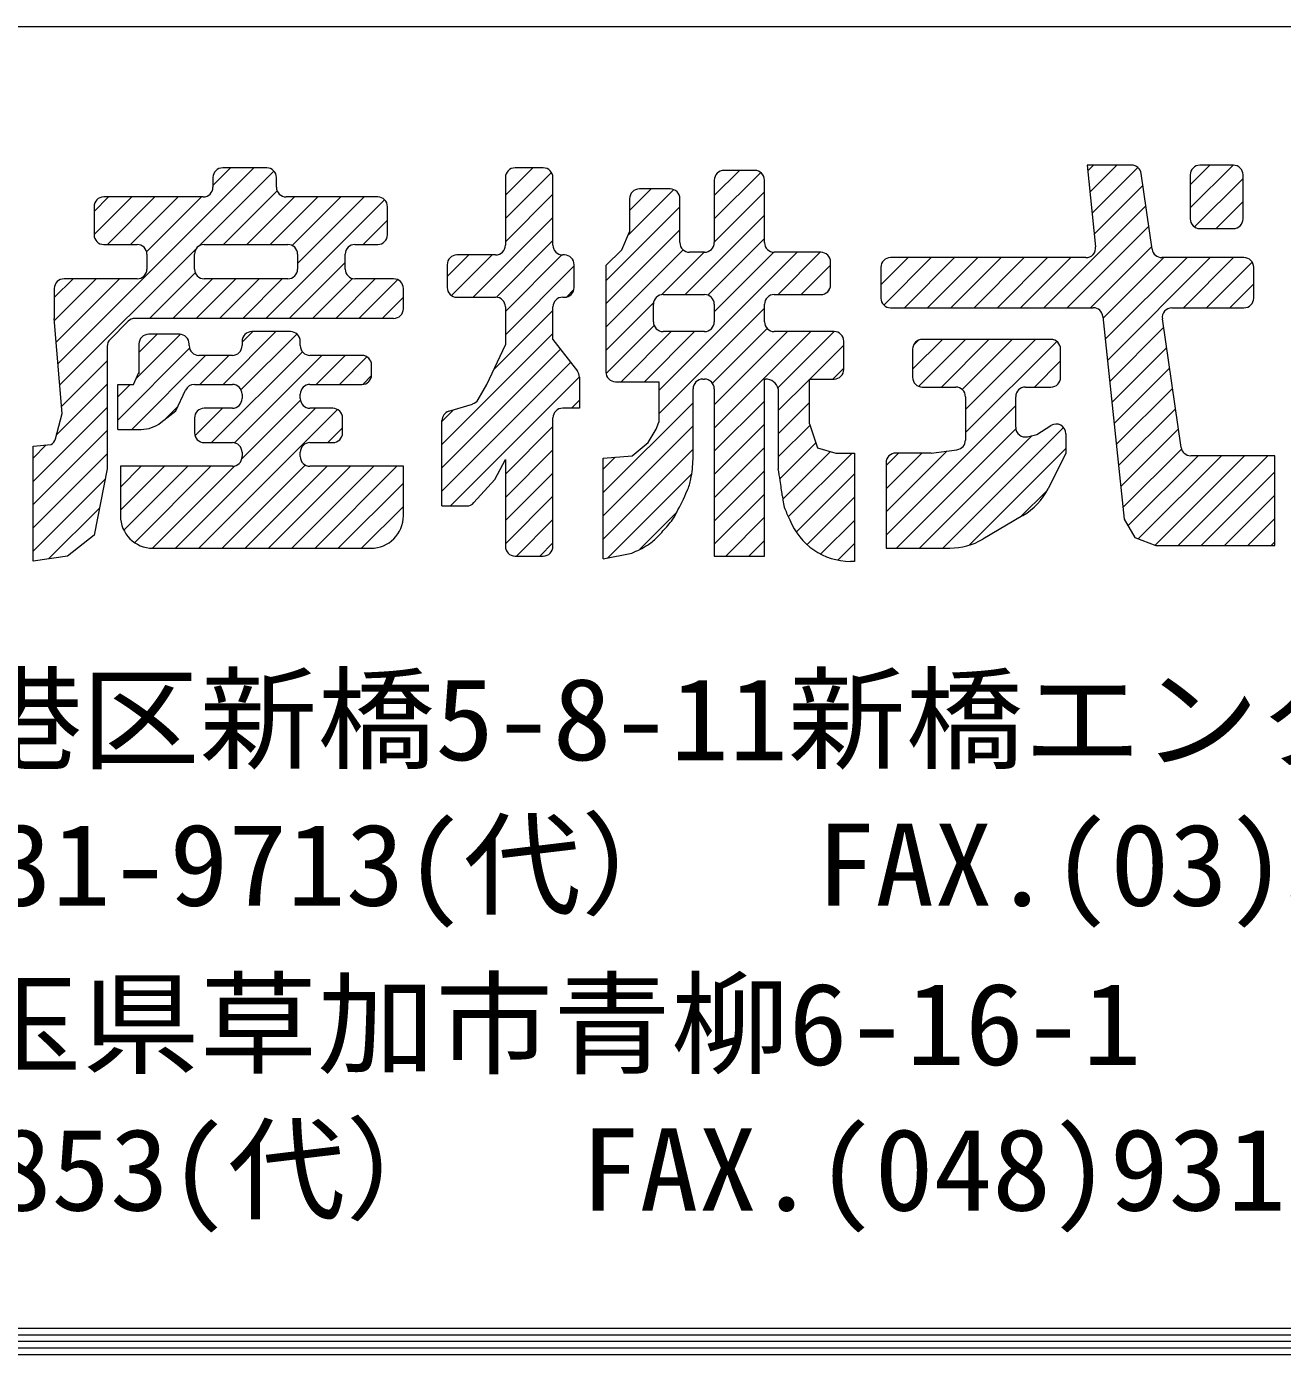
# Model space of a CAD drawing. Units: millimetres at full size; details may follow other scales. Extents: x -600 to 2301, y -735 to 832.
# Drawn here: x -337.16 to -294.19, y -424.2 to -378.75 of the extents above; entities that cross this region are included whole.
import ezdxf
from ezdxf.enums import TextEntityAlignment as Align

# ---------------------------------------------------------------- set-up
doc = ezdxf.new("R2010")
doc.units = ezdxf.units.MM
doc.header["$LTSCALE"] = 3
doc.layers.add('0-0_アンカー', color=7, linetype='Continuous', lineweight=18)
doc.layers.add('0-F_WAKU', color=7, linetype='Continuous', lineweight=18)
doc.styles.add('ＭＳ ゴシック', font='')
doc.styles.get('ＭＳ ゴシック').set_extended_font_data('MS Gothic')

msp = doc.modelspace()

# ---------------------------------------------------------------- linework, layer by layer
at = {"layer": '0-0_アンカー'}
for p, q in [((-336.084, -390.282), (-329.389, -383.587)), ((-330.785, -384.187), (-330.185, -383.587)), ((-320.781, -384.524), (-319.841, -383.585)), ((-300.858, -383.693), (-300.658, -383.494)), ((-300.782, -384.413), (-299.863, -383.494)), ((-300.707, -385.133), (-299.145, -383.571)), ((-297.35, -384.163), (-296.681, -383.494)), ((-297.35, -384.959), (-295.886, -383.494)), ((-331.281, -386.274), (-328.702, -383.696)), ((-320.781, -385.32), (-319.203, -383.742)), ((-313.634, -384.537), (-312.772, -383.675)), ((-313.634, -385.333), (-312.046, -383.744)), ((-297.203, -385.607), (-295.541, -383.945)), ((-330.42, -386.209), (-328.588, -384.377)), ((-320.781, -386.116), (-319.152, -384.487)), ((-316.581, -385.893), (-315.02, -384.332)), ((-316.529, -385.046), (-315.791, -384.308)), ((-313.634, -386.128), (-311.915, -384.409)), ((-300.632, -385.854), (-298.968, -384.19)), ((-334.855, -385.076), (-334.361, -384.582)), ((-334.855, -385.871), (-333.566, -384.582)), ((-334.398, -386.209), (-332.77, -384.582)), ((-333.602, -386.209), (-331.975, -384.582)), ((-333.058, -386.46), (-331.179, -384.582)), ((-329.625, -386.209), (-327.997, -384.582)), ((-328.974, -388.74), (-324.912, -384.679)), ((-328.829, -386.209), (-327.202, -384.582)), ((-328.072, -386.247), (-326.406, -384.582)), ((-327.89, -386.861), (-325.611, -384.582)), ((-317.343, -387.451), (-314.81, -384.918)), ((-302.358, -388.376), (-298.867, -384.884)), ((-296.464, -385.664), (-295.541, -384.74)), ((-325.647, -386.209), (-324.814, -385.376)), ((-321.884, -388.014), (-319.152, -385.283)), ((-314.634, -387.923), (-311.915, -385.205)), ((-317.343, -388.246), (-314.81, -385.713)), ((-301.562, -388.376), (-298.766, -385.579)), ((-321.09, -388.016), (-319.152, -386.078)), ((-313.858, -387.943), (-311.915, -386)), ((-300.767, -388.376), (-298.665, -386.273)), ((-336.023, -391.016), (-331.353, -386.346)), ((-322.771, -387.31), (-322.028, -386.567)), ((-322.623, -387.958), (-321.233, -386.567)), ((-320.781, -388.502), (-318.844, -386.565)), ((-317.343, -389.042), (-314.695, -386.394)), ((-315.534, -391.21), (-310.801, -386.477)), ((-315.435, -387.929), (-313.983, -386.477)), ((-313.634, -388.515), (-311.595, -386.476)), ((-311.452, -387.923), (-310.006, -386.477)), ((-307.935, -387.588), (-307.004, -386.658)), ((-307.833, -388.282), (-306.209, -386.658)), ((-307.131, -388.376), (-305.414, -386.658)), ((-306.335, -388.376), (-304.618, -386.658)), ((-305.54, -388.376), (-303.822, -386.658)), ((-304.745, -388.376), (-303.027, -386.658)), ((-303.949, -388.376), (-302.231, -386.658)), ((-303.154, -388.376), (-301.436, -386.658)), ((-300.331, -388.735), (-298.254, -386.658)), ((-300.255, -389.455), (-297.458, -386.658)), ((-300.18, -390.175), (-296.663, -386.658)), ((-297.585, -388.376), (-295.868, -386.658)), ((-332.951, -388.74), (-331.392, -387.18)), ((-328.178, -388.74), (-326.261, -386.823)), ((-320.781, -389.297), (-318.429, -386.945)), ((-310.656, -387.923), (-309.654, -386.921)), ((-296.789, -388.376), (-295.23, -386.816)), ((-336.213, -388.024), (-335.573, -387.384)), ((-336.206, -388.813), (-334.777, -387.384)), ((-336.145, -389.548), (-333.982, -387.384)), ((-332.156, -388.74), (-330.8, -387.384)), ((-331.36, -388.74), (-330.004, -387.384)), ((-330.565, -388.74), (-329.209, -387.384)), ((-329.769, -388.74), (-328.413, -387.384)), ((-327.383, -388.74), (-326.014, -387.371)), ((-326.587, -388.74), (-325.231, -387.384)), ((-325.792, -388.74), (-324.467, -387.415)), ((-295.994, -388.376), (-295.179, -387.561)), ((-324.996, -388.74), (-324.271, -388.015)), ((-318.695, -388.007), (-318.436, -387.748)), ((-309.808, -387.87), (-309.707, -387.77)), ((-321.177, -390.489), (-319.152, -388.465)), ((-317.343, -389.837), (-315.71, -388.204)), ((-315.534, -392.006), (-311.915, -388.387)), ((-317.338, -390.627), (-315.691, -388.98)), ((-300.105, -390.895), (-298.26, -389.051)), ((-333.401, -390.781), (-331.905, -389.285)), ((-333.318, -389.902), (-332.698, -389.282)), ((-330.438, -391), (-328.63, -389.192)), ((-329.827, -391.184), (-327.916, -389.273)), ((-329.789, -389.556), (-329.426, -389.192)), ((-322.952, -393.06), (-319.152, -389.26)), ((-316.822, -390.907), (-315.104, -389.189)), ((-316.026, -390.907), (-314.308, -389.189)), ((-313.693, -390.96), (-311.82, -389.087)), ((-313.634, -391.697), (-311.126, -389.189)), ((-313.634, -392.492), (-310.331, -389.189)), ((-311.456, -391.11), (-309.535, -389.189)), ((-306.849, -390.48), (-305.829, -389.46)), ((-306.816, -389.652), (-306.658, -389.493)), ((-306.638, -391.064), (-305.034, -389.46)), ((-305.865, -391.088), (-304.238, -389.46)), ((-305.154, -391.172), (-303.443, -389.46)), ((-305.04, -391.853), (-302.647, -389.46)), ((-334.041, -392.217), (-331.586, -389.761)), ((-330.836, -392.989), (-327.726, -389.879)), ((-322.952, -393.855), (-318.893, -389.797)), ((-310.367, -390.816), (-309.201, -389.65)), ((-305.04, -392.648), (-301.918, -389.527)), ((-300.029, -391.615), (-298.159, -389.745)), ((-335.962, -391.75), (-334.403, -390.192)), ((-333.566, -392.537), (-331.035, -390.005)), ((-331.234, -391), (-330.239, -390.005)), ((-330.05, -392.998), (-327.057, -390.005)), ((-327.256, -391), (-326.262, -390.005)), ((-326.461, -391), (-325.516, -390.056)), ((-322.952, -394.651), (-318.548, -390.246)), ((-302.683, -391.088), (-301.783, -390.187)), ((-325.663, -390.998), (-325.359, -390.694)), ((-322.661, -395.156), (-318.248, -390.743)), ((-311.442, -391.892), (-310.377, -390.826)), ((-309.572, -390.816), (-309.201, -390.446)), ((-299.954, -392.336), (-298.058, -390.44)), ((-336.141, -392.725), (-334.403, -390.988)), ((-334.041, -391.421), (-333.62, -391)), ((-299.879, -393.056), (-297.957, -391.134)), ((-332.44, -392.206), (-331.977, -391.743)), ((-329.799, -393.542), (-327.794, -391.538)), ((-318.521, -391.811), (-318.248, -391.538)), ((-317.434, -394.701), (-314.358, -391.625)), ((-313.634, -393.288), (-311.915, -391.569)), ((-311.442, -392.687), (-310.377, -391.622)), ((-307.754, -396.158), (-303.321, -391.725)), ((-336.936, -394.316), (-334.403, -391.783)), ((-332.066, -396.605), (-327.274, -391.814)), ((-331.4, -392.758), (-330.456, -391.814)), ((-331.27, -396.605), (-326.523, -391.857)), ((-322.952, -392.264), (-322.558, -391.87)), ((-299.804, -393.776), (-297.856, -391.829)), ((-336.936, -395.111), (-334.403, -392.579)), ((-326.858, -392.989), (-326.352, -392.482)), ((-320.781, -394.07), (-319.152, -392.442)), ((-317.434, -395.496), (-314.358, -392.42)), ((-313.634, -394.083), (-311.915, -392.364)), ((-311.442, -393.482), (-310.361, -392.401)), ((-307.402, -396.602), (-303.316, -392.516)), ((-305.811, -396.602), (-301.683, -392.473)), ((-299.728, -394.496), (-297.755, -392.523)), ((-336.936, -393.521), (-336.487, -393.071)), ((-311.389, -394.225), (-310.162, -392.998)), ((-306.607, -396.602), (-302.757, -392.752)), ((-336.936, -395.907), (-334.403, -393.374)), ((-320.781, -394.866), (-319.152, -393.238)), ((-317.434, -396.292), (-314.358, -393.216)), ((-317.434, -393.905), (-317.019, -393.491)), ((-313.634, -394.879), (-311.915, -393.16)), ((-311.291, -394.922), (-309.662, -393.293)), ((-311.094, -395.521), (-308.921, -393.347)), ((-307.754, -395.362), (-305.667, -393.276)), ((-307.754, -393.771), (-307.33, -393.347)), ((-307.754, -394.567), (-306.534, -393.347)), ((-304.907, -396.493), (-301.602, -393.188)), ((-299.653, -395.216), (-297.649, -393.212)), ((-299.48, -395.839), (-297.079, -393.438)), ((-299.131, -396.285), (-296.283, -393.438)), ((-298.552, -396.502), (-295.488, -393.438)), ((-297.766, -396.512), (-294.692, -393.438)), ((-333.951, -394.513), (-333.241, -393.802)), ((-333.951, -395.308), (-332.445, -393.802)), ((-333.833, -395.985), (-331.65, -393.802)), ((-333.462, -396.41), (-330.854, -393.802)), ((-332.859, -396.603), (-330.05, -393.793)), ((-330.475, -396.605), (-327.629, -393.759)), ((-329.679, -396.605), (-326.877, -393.802)), ((-328.883, -396.605), (-326.081, -393.802)), ((-328.088, -396.605), (-325.285, -393.802)), ((-327.293, -396.605), (-324.49, -393.802)), ((-320.781, -395.661), (-319.152, -394.033)), ((-313.634, -395.674), (-311.915, -393.955)), ((-296.97, -396.512), (-294.455, -393.996)), ((-336.936, -396.703), (-334.472, -394.239)), ((-326.497, -396.605), (-324.271, -394.379)), ((-317.28, -396.933), (-314.416, -394.07)), ((-310.824, -396.046), (-308.84, -394.061)), ((-320.781, -396.457), (-319.152, -394.829)), ((-313.634, -396.47), (-311.915, -394.751)), ((-310.457, -396.475), (-308.84, -394.857)), ((-303.155, -395.536), (-302.257, -394.639)), ((-296.175, -396.512), (-294.455, -394.792)), ((-336.407, -396.968), (-334.672, -395.233)), ((-325.702, -396.605), (-324.271, -395.174)), ((-316.186, -396.635), (-314.908, -395.357)), ((-320.401, -396.873), (-319.152, -395.624)), ((-313.242, -396.873), (-311.915, -395.546)), ((-309.988, -396.801), (-308.84, -395.652)), ((-295.379, -396.512), (-294.455, -395.587)), ((-319.606, -396.873), (-319.152, -396.419)), ((-312.446, -396.873), (-311.915, -396.342)), ((-309.4, -397.008), (-308.84, -396.448)), ((-294.584, -396.512), (-294.455, -396.383))]:
    msp.add_line(p, q, dxfattribs=at)
at = {"layer": '0-0_アンカー', "color": 4, "lineweight": 9}
for p, q in [((-328.946, -383.587), (-330.452, -383.587)), ((-319.485, -383.585), (-320.448, -383.585)), ((-295.874, -383.494), (-297.017, -383.494)), ((-330.785, -383.92), (-330.785, -384.249)), ((-328.613, -384.249), (-328.613, -383.92)), ((-320.781, -383.918), (-320.781, -386.234)), ((-319.152, -386.234), (-319.152, -383.918)), ((-313.634, -384.008), (-313.634, -386.144)), ((-312.248, -383.675), (-313.301, -383.675)), ((-311.915, -386.144), (-311.915, -384.008)), ((-298.65, -386.373), (-299.028, -383.779)), ((-297.35, -383.827), (-297.35, -385.331)), ((-295.541, -385.331), (-295.541, -383.827)), ((-315.143, -384.308), (-316.196, -384.308)), ((-334.855, -384.915), (-334.855, -385.876)), ((-331.118, -384.582), (-334.522, -384.582)), ((-325.147, -384.582), (-328.28, -384.582)), ((-324.814, -385.876), (-324.814, -384.915)), ((-316.529, -384.641), (-316.529, -385.777)), ((-314.81, -386.144), (-314.81, -384.641)), ((-297.017, -385.664), (-295.874, -385.664)), ((-334.522, -386.209), (-333.379, -386.209)), ((-331.085, -386.209), (-328.223, -386.209)), ((-325.928, -386.209), (-325.147, -386.209)), ((-333.046, -386.542), (-333.046, -387.051)), ((-331.418, -387.051), (-331.418, -386.542)), ((-327.89, -386.542), (-327.89, -387.051)), ((-326.261, -387.051), (-326.261, -386.542)), ((-321.114, -386.567), (-322.438, -386.567)), ((-318.762, -386.567), (-318.819, -386.567)), ((-313.967, -386.477), (-314.477, -386.477)), ((-309.987, -386.477), (-311.582, -386.477)), ((-300.917, -386.658), (-307.602, -386.658)), ((-295.512, -386.658), (-298.321, -386.658)), ((-322.771, -386.9), (-322.771, -387.681)), ((-318.429, -387.681), (-318.429, -386.9)), ((-317.343, -386.929), (-317.343, -390.574)), ((-309.654, -387.59), (-309.654, -386.81)), ((-307.935, -386.991), (-307.935, -388.043)), ((-295.179, -388.043), (-295.179, -386.991)), ((-333.379, -387.384), (-335.88, -387.384)), ((-328.223, -387.384), (-331.085, -387.384)), ((-324.604, -387.384), (-325.928, -387.384)), ((-336.213, -387.717), (-336.213, -388.74)), ((-324.271, -388.407), (-324.271, -387.717)), ((-322.438, -388.014), (-321.114, -388.014)), ((-318.819, -388.014), (-318.762, -388.014)), ((-315.382, -387.923), (-313.967, -387.923)), ((-311.582, -387.923), (-309.987, -387.923)), ((-320.781, -388.347), (-320.781, -389.641)), ((-319.152, -389.46), (-319.152, -388.347)), ((-315.715, -388.856), (-315.715, -388.256)), ((-313.634, -388.256), (-313.634, -388.856)), ((-311.915, -388.856), (-311.915, -388.256)), ((-307.602, -388.376), (-300.668, -388.376)), ((-297.974, -388.376), (-295.512, -388.376)), ((-333.687, -388.838), (-334.306, -389.456)), ((-324.604, -388.74), (-333.451, -388.74)), ((-300.337, -388.674), (-299.612, -395.607)), ((-297.663, -393.153), (-298.303, -388.757)), ((-331.932, -389.282), (-332.985, -389.282)), ((-328.132, -389.192), (-329.456, -389.192)), ((-319.152, -389.46), (-318.317, -390.546)), ((-313.967, -389.189), (-315.382, -389.189)), ((-309.534, -389.189), (-311.582, -389.189)), ((-302.116, -389.46), (-306.516, -389.46)), ((-333.318, -389.615), (-333.318, -390.638)), ((-331.599, -389.672), (-331.599, -389.615)), ((-329.789, -389.525), (-329.789, -389.672)), ((-327.799, -389.672), (-327.799, -389.525)), ((-321.414, -390.997), (-320.781, -389.641)), ((-309.201, -390.483), (-309.201, -389.522)), ((-306.849, -389.793), (-306.849, -390.755)), ((-301.783, -390.755), (-301.783, -389.793)), ((-330.122, -390.005), (-331.266, -390.005)), ((-325.69, -390.005), (-327.466, -390.005)), ((-325.357, -390.667), (-325.357, -390.338)), ((-314.025, -390.816), (-313.967, -390.816)), ((-311.915, -390.816), (-311.886, -390.816)), ((-311.915, -396.873), (-311.915, -390.816)), ((-310.377, -392.353), (-310.377, -390.816)), ((-310.377, -390.816), (-309.534, -390.816)), ((-332.051, -391.904), (-331.723, -391.193)), ((-331.421, -391), (-330.122, -391)), ((-327.466, -391), (-325.69, -391)), ((-321.711, -391.516), (-321.414, -390.997)), ((-317.01, -390.907), (-315.534, -390.907)), ((-315.534, -390.907), (-315.534, -392.293)), ((-314.358, -393.552), (-314.358, -391.149)), ((-313.634, -391.149), (-313.634, -396.873)), ((-311.442, -391.149), (-311.442, -393.893)), ((-306.516, -391.088), (-305.373, -391.088)), ((-302.988, -391.088), (-302.116, -391.088)), ((-329.789, -391.333), (-329.789, -391.481)), ((-327.799, -391.481), (-327.799, -391.333)), ((-322.717, -391.919), (-321.902, -391.669)), ((-305.04, -391.421), (-305.04, -392.902)), ((-303.321, -392.465), (-303.321, -391.421)), ((-332.565, -392.303), (-332.051, -391.904)), ((-331.418, -392.147), (-331.418, -392.656)), ((-330.122, -391.814), (-331.085, -391.814)), ((-326.685, -391.814), (-327.466, -391.814)), ((-326.352, -392.656), (-326.352, -392.147)), ((-319.152, -396.54), (-319.152, -392.144)), ((-334.041, -392.537), (-333.246, -392.537)), ((-322.952, -395.156), (-322.952, -392.237)), ((-310.377, -392.353), (-310.106, -393.167)), ((-331.085, -392.989), (-330.122, -392.989)), ((-327.466, -392.989), (-326.685, -392.989)), ((-329.789, -393.322), (-329.789, -393.469)), ((-327.799, -393.469), (-327.799, -393.322)), ((-321.143, -394.251), (-320.781, -393.573)), ((-320.781, -393.573), (-320.781, -396.54)), ((-317.434, -396.963), (-317.434, -393.528)), ((-310.106, -393.167), (-309.473, -393.347)), ((-309.473, -393.347), (-308.84, -393.347)), ((-308.84, -393.347), (-308.84, -397.054)), ((-306.216, -393.347), (-307.421, -393.347)), ((-306.216, -393.347), (-305.33, -393.232)), ((-294.455, -393.438), (-297.334, -393.438)), ((-294.455, -396.512), (-294.455, -393.438)), ((-333.951, -393.802), (-333.951, -395.495)), ((-330.122, -393.802), (-333.951, -393.802)), ((-324.271, -393.802), (-327.466, -393.802)), ((-324.271, -395.495), (-324.271, -393.802)), ((-307.754, -393.68), (-307.754, -396.602)), ((-321.858, -395.045), (-321.143, -394.251)), ((-322.952, -395.156), (-322.105, -395.156)), ((-303.073, -395.488), (-304.447, -396.296)), ((-299.612, -395.607), (-299.25, -396.24)), ((-332.841, -396.605), (-325.381, -396.605)), ((-317.434, -396.963), (-316.452, -396.772)), ((-307.754, -396.602), (-305.572, -396.602)), ((-320.448, -396.873), (-319.485, -396.873)), ((-313.634, -396.873), (-311.915, -396.873)), ((-308.84, -397.054), (-308.971, -397.054))]:
    msp.add_line(p, q, dxfattribs=at)
for points in [[(-299.357, -383.494), (-300.878, -383.494), (-300.586, -386.29)], [(-317.343, -386.929), (-316.8, -386.387), (-316.529, -385.777)], [(-336.178, -392.863), (-335.941, -391.994), (-336.213, -388.74)], [(-334.403, -389.692), (-334.403, -393.893), (-334.855, -396.153), (-335.76, -396.876), (-336.936, -397.044)], [(-334.041, -392.537), (-334.041, -391), (-333.499, -391), (-333.318, -390.593)], [(-318.248, -390.749), (-318.248, -391.811), (-318.819, -391.811)], [(-317.434, -393.528), (-316.439, -393.438), (-315.896, -392.986), (-315.624, -392.534), (-315.534, -392.293)], [(-302.912, -392.789), (-302.597, -392.715), (-302.114, -392.407)], [(-336.936, -397.044), (-336.936, -393.108), (-336.323, -393.058)], [(-301.602, -392.688), (-301.602, -393.347), (-302.213, -394.568)], [(-299.25, -396.24), (-298.526, -396.512), (-294.455, -396.512)]]:
    msp.add_lwpolyline(points, dxfattribs=at)
for centre, radius, start, end in [((-330.452, -383.92), 0.333, 90, 180), ((-328.946, -383.92), 0.333, 0, 90), ((-320.448, -383.918), 0.333, 90, 180), ((-319.485, -383.918), 0.333, 0, 90), ((-299.357, -383.827), 0.333, 8.282, 90), ((-297.017, -383.827), 0.333, 90, 180), ((-295.874, -383.827), 0.333, 0, 90), ((-313.301, -384.008), 0.333, 90, 180), ((-312.248, -384.008), 0.333, 0, 90), ((-331.118, -384.249), 0.333, 270, 0), ((-328.28, -384.249), 0.333, 180, 270), ((-316.196, -384.641), 0.333, 90, 180), ((-315.143, -384.641), 0.333, 0, 90), ((-334.522, -384.915), 0.333, 90, 180), ((-325.147, -384.915), 0.333, 0, 90), ((-297.017, -385.331), 0.333, 180, 270), ((-295.874, -385.331), 0.333, 270, 0), ((-334.522, -385.876), 0.333, 180, 270), ((-333.379, -386.542), 0.333, 0, 90), ((-331.085, -386.542), 0.333, 90, 180), ((-328.223, -386.542), 0.333, 0, 90), ((-325.928, -386.542), 0.333, 90, 180), ((-325.147, -385.876), 0.333, 270, 0), ((-321.114, -386.234), 0.333, 270, 0), ((-318.819, -386.234), 0.333, 180, 270), ((-314.477, -386.144), 0.333, 180, 270), ((-313.967, -386.144), 0.333, 270, 0), ((-311.582, -386.144), 0.333, 180, 270), ((-300.917, -386.325), 0.333, 270, 5.969), ((-322.438, -386.9), 0.333, 90, 180), ((-318.762, -386.9), 0.333, 0, 90), ((-309.987, -386.81), 0.333, 0, 90), ((-307.602, -386.991), 0.333, 90, 180), ((-298.321, -386.325), 0.333, 188.282, 270), ((-295.512, -386.991), 0.333, 0, 90), ((-333.379, -387.051), 0.333, 270, 0), ((-331.085, -387.051), 0.333, 180, 270), ((-328.223, -387.051), 0.333, 270, 0), ((-325.928, -387.051), 0.333, 180, 270), ((-335.88, -387.717), 0.333, 90, 180), ((-324.604, -387.717), 0.333, 0, 90), ((-322.438, -387.681), 0.333, 180, 270), ((-318.762, -387.681), 0.333, 270, 0), ((-309.987, -387.59), 0.333, 270, 0), ((-321.114, -388.347), 0.333, 0, 90), ((-318.819, -388.347), 0.333, 90, 180), ((-315.382, -388.256), 0.333, 90, 180), ((-313.967, -388.256), 0.333, 0, 90), ((-311.582, -388.256), 0.333, 90, 180), ((-307.602, -388.043), 0.333, 180, 270), ((-295.512, -388.043), 0.333, 270, 0), ((-324.604, -388.407), 0.333, 270, 0), ((-300.668, -388.709), 0.333, 5.969, 90), ((-300.668, -388.709), 0.333, 5.969, 90), ((-297.974, -388.709), 0.333, 90, 188.282), ((-333.451, -389.073), 0.333, 90, 134.9788), ((-315.382, -388.856), 0.333, 180, 270), ((-313.967, -388.856), 0.333, 270, 0), ((-311.582, -388.856), 0.333, 180, 270), ((-334.07, -389.692), 0.333, 134.9788, 180), ((-332.985, -389.615), 0.333, 90, 180), ((-331.932, -389.615), 0.333, 0, 90), ((-329.456, -389.525), 0.333, 90, 180), ((-328.132, -389.525), 0.333, 0, 90), ((-309.534, -389.522), 0.333, 0, 90), ((-306.516, -389.793), 0.333, 90, 180), ((-302.116, -389.793), 0.333, 0, 90), ((-331.266, -389.672), 0.333, 180, 270), ((-330.122, -389.672), 0.333, 270, 0), ((-327.466, -389.672), 0.333, 180, 270), ((-325.69, -390.338), 0.333, 0, 90), ((-325.69, -390.667), 0.333, 270, 0), ((-318.581, -390.749), 0.333, 0, 37.589), ((-317.01, -390.574), 0.333, 180, 270), ((-314.025, -391.149), 0.333, 90, 180), ((-313.967, -391.149), 0.333, 0, 90), ((-311.872, -391.259), 0.443, 14.4, 91.86), ((-309.534, -390.483), 0.333, 270, 0), ((-306.516, -390.755), 0.333, 180, 270), ((-302.116, -390.755), 0.333, 270, 0), ((-331.421, -391.333), 0.333, 90, 155.209), ((-330.122, -391.333), 0.333, 0, 90), ((-327.466, -391.333), 0.333, 90, 180), ((-305.373, -391.421), 0.333, 0, 90), ((-302.988, -391.421), 0.333, 90, 180), ((-330.122, -391.481), 0.333, 270, 0), ((-327.466, -391.481), 0.333, 180, 270), ((-322, -391.35), 0.333, 287.091, 330.237), ((-331.085, -392.147), 0.333, 90, 180), ((-326.685, -392.147), 0.333, 0, 90), ((-322.619, -392.237), 0.333, 107.091, 180), ((-318.819, -392.144), 0.333, 90, 180), ((-333.246, -391.427), 1.11, 270, 307.854), ((-331.085, -392.656), 0.333, 180, 270), ((-326.685, -392.656), 0.333, 270, 0), ((-302.988, -392.465), 0.333, 180, 283.231), ((-301.935, -392.688), 0.333, 0, 122.452), ((-336.499, -392.775), 0.333, 301.9863, 344.7341), ((-330.122, -393.322), 0.333, 0, 90), ((-327.466, -393.322), 0.333, 90, 180), ((-305.373, -392.902), 0.333, 277.426, 0), ((-330.122, -393.469), 0.333, 270, 0), ((-327.466, -393.469), 0.333, 180, 270), ((-319.148, -393.359), 4.794, 349.4663, 357.6885), ((-307.421, -393.68), 0.333, 90, 180), ((-297.334, -393.105), 0.333, 188.282, 270), ((-343.411, -399.243), 32.413, 8.7964, 9.4998), ((-316.185, -393.91), 1.781, 335.9557, 349.4663), ((-326.35, -396.603), 15.149, 7.7674, 8.7964), ((-327.143, -389.021), 13.779, 332.4693, 335.9557), ((-351.096, -399.978), 40.124, 7.4189, 7.7674), ((-277.397, -390.382), 34.197, 187.4189, 187.7964), ((-304.198, -393.575), 2.22, 300.447, 333.418), ((-322.105, -394.823), 0.333, 270, 317.992), ((-316.912, -394.354), 2.242, 323.8192, 332.4693), ((-310.227, -394.877), 1.061, 187.7964, 201.0197), ((-308.393, -394.172), 3.026, 201.0197, 208.8385), ((-332.841, -395.495), 1.11, 180, 270), ((-325.381, -395.495), 1.11, 270, 0), ((-317.193, -394.148), 2.59, 318.3454, 323.8192), ((-308.971, -394.834), 2.22, 201.052, 270), ((-316.792, -395.1), 1.648, 301.8301, 315.7405), ((-323.796, -388.274), 11.428, 315.7405, 318.3454), ((-305.572, -394.382), 2.22, 270, 300.447), ((-320.448, -396.54), 0.333, 180, 270), ((-319.485, -396.54), 0.333, 270, 0), ((-317.856, -393.385), 3.666, 292.5171, 301.8301)]:
    msp.add_arc(centre, radius, start, end, dxfattribs=at)
at = {"layer": '0-F_WAKU'}
for p, q in [((-600, -378.75), (600, -378.75)), ((-599.775, -423.525), (599.775, -423.525)), ((-599.55, -423.3), (599.55, -423.3)), ((-600.225, -423.975), (600.225, -423.975)), ((-600, -423.75), (600, -423.75)), ((-600.45, -424.2), (600.45, -424.2))]:
    msp.add_line(p, q, dxfattribs=at)

# ---------------------------------------------------------------- texts
at = {"layer": '0-0_アンカー', "color": 4, "style": 'ＭＳ ゴシック', "width": 1.05}
for s, p in [('本社〒105-0004東京都港区新橋5-8-11新橋エンタービル3Ｆ', (-379.583, -404.705)), ('TEL.東京(03)3431-9713(代）  FAX.(03)3431-9708', (-366.477, -409.688)), ('関東支店〒340-0002埼玉県草加市青柳6-16-1', (-379.583, -415.139)), ('TEL.(048)932-3853(代）  FAX.(048)931-8164', (-366.477, -420.122))]:
    msp.add_text(s, height=2.815, dxfattribs=at).set_placement(p, align=Align.BOTTOM_LEFT)

doc.saveas('drawing.dxf')
